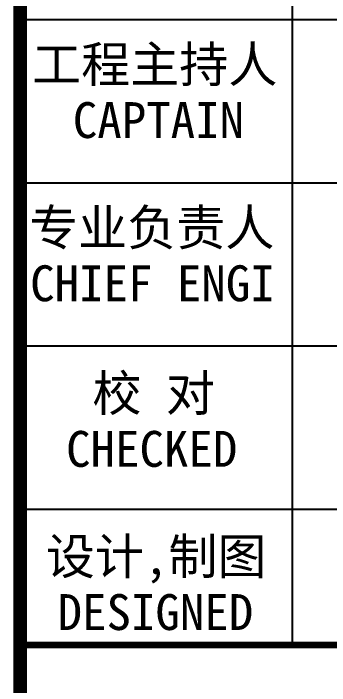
# Model space of a CAD drawing. Extents: x 32461 to 372567, y -698896 to 182569.
# Drawn here: x 141515 to 143826, y 35993 to 40916 of the extents above; entities that cross this region are included whole.
import ezdxf

# ---------------------------------------------------------------- set-up
doc = ezdxf.new("R2010")
doc.units = 0
doc.header["$LTSCALE"] = 1000
doc.header["$MEASUREMENT"] = 0
doc.layers.add('图框', color=4, linetype='CONTINUOUS')
doc.styles.add('STYLE-黑体', font='simhei.ttf')

msp = doc.modelspace()

# ---------------------------------------------------------------- linework, layer by layer
at = {"layer": '图框', "color": 0}
for p, q in [((141563.8, 40871.5), (147573.1, 40871.5)), ((141563.8, 39676.3), (147573.1, 39676.3)), ((141563.8, 38481.1), (147573.1, 38481.1)), ((141563.8, 37285.9), (147573.1, 37285.9))]:
    msp.add_line(p, q, dxfattribs=at)
at = {"layer": '图框', "color": 4, "const_width": 98.6}
msp.add_lwpolyline([(141563.8, 51814.1), (147573.1, 51814.1), (147573.1, 11814.1), (141563.8, 11814.1)], close=True, dxfattribs=at)
at = {"layer": '图框', "color": 0, "const_width": 50}
msp.add_lwpolyline([(141563.8, 43062.7), (147573.1, 43062.7), (147573.1, 32903.5), (141563.8, 32903.5)], close=True, dxfattribs=at)
at = {"layer": '图框', "color": 0}
msp.add_lwpolyline([(143555.8, 36289.9), (143555.8, 42066.7)], dxfattribs=at)
at = {"layer": '图框', "color": 0, "const_width": 50}
msp.add_lwpolyline([(141563.8, 36289.9), (147573.1, 36289.9)], dxfattribs=at)

# ---------------------------------------------------------------- texts
at = {"layer": '图框', "color": 0, "style": 'STYLE-黑体'}
for s, p in [('工程主持人', (141651.2, 40411.5)), ('CAPTAIN', (141948.7, 40003.2)), ('专业负责人', (141628.9, 39216.3)), ('CHIEF ENGI', (141636.6, 38808)), ('校 对', (142091.5, 38003.7)), ('CHECKED  ', (141899.6, 37595.3)), ('设计,制图', (141751.2, 36808.5)), ('DESIGNED ', (141837.2, 36400.1))]:
    msp.add_text(s, height=262.94, dxfattribs=at).set_placement(p)

doc.saveas('drawing.dxf')
